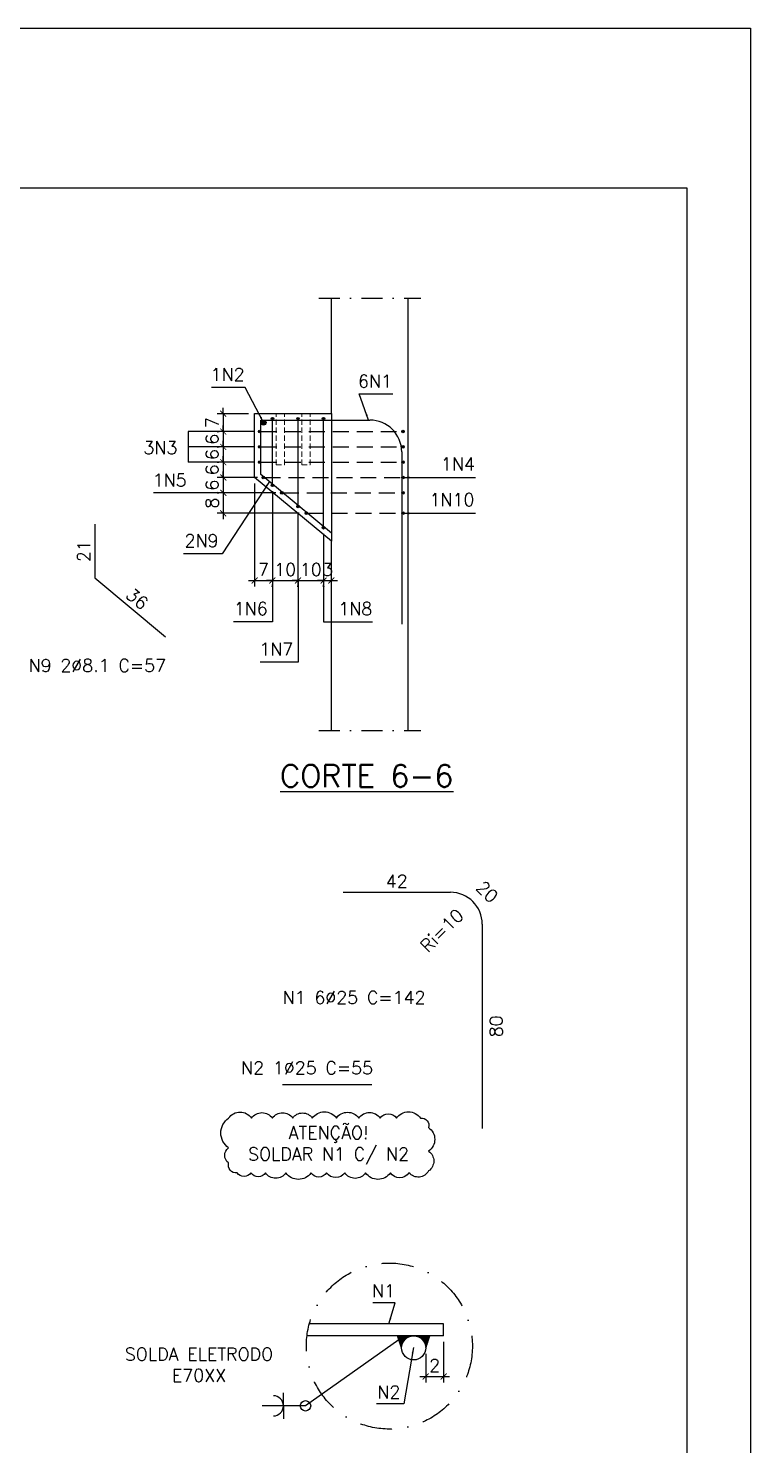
# Model space of a CAD drawing. Header units: centimetres. Extents: x 1658 to 19651, y 8294 to 11444.
# Drawn here: x 16175 to 17023, y 9780 to 11444 of the extents above; entities that cross this region are included whole.
import ezdxf

# ---------------------------------------------------------------- set-up
doc = ezdxf.new("R2010")
doc.units = ezdxf.units.CM
doc.header["$LTSCALE"] = 50
doc.header["$MEASUREMENT"] = 0
doc.header["$PDMODE"] = 67
for name, pattern in [('DASHDOT', [1, 0.5, -0.25, 0, -0.25]), ('DASHDOT2', [0.5, 0.25, -0.125, 0, -0.125]), ('DASHED', [0.75, 0.5, -0.25]), ('HIDDEN', [0.375, 0.25, -0.125])]:
    doc.linetypes.add(name, pattern=pattern)
doc.layers.add('10 TRACEJADO', color=1, linetype='DASHED', lineweight=13)
for name, color, linetype in [('FORMATO-PRECON', 2, 'Continuous'), ('HACHURAS-PRECON', 1, 'Continuous'), ('LINHA CENTRO-PRECON', 1, 'DASHDOT'), ('LINHA-01-PRECON', 1, 'Continuous'), ('LINHA-02-PRECON', 2, 'Continuous'), ('LINHA-03-PRECON', 3, 'Continuous'), ('LINHA-04-PRECON', 4, 'Continuous'), ('TEXTO-20-PRECON', 2, 'Continuous'), ('X1', 2, 'Continuous')]:
    doc.layers.add(name, color=color, linetype=linetype)
doc.styles.add('PRECON-ROMANS', font='romans.shx')
doc.styles.get("Standard").update_dxf_attribs({"font": 'romans.shx'})
doc.dimstyles.new('ESC50-50', dxfattribs={"dimscale": 50, "dimtxt": 0.2, "dimasz": 0.15, "dimexe": 0.15, "dimexo": 0.15, "dimgap": 0.08, "dimtad": 1, "dimdec": 1, "dimzin": 12, "dimdsep": 46, "dimtxsty": 'Standard', "dimblk": 'ARCHTICK', "dimcen": 0.09, "dimdle": 0.15, "dimclrd": 256, "dimclre": 256, "dimclrt": 2, "dimazin": 3, "dimtfac": 1, "dimtdec": 1, "dimtmove": 1, "dimatfit": 2, "dimfxl": 0.15, "dimtolj": 1, "dimtzin": 0, "dimarcsym": 0})
doc.dimstyles.new('ESC75-25', dxfattribs={"dimscale": 0, "dimtxt": 15, "dimasz": 7, "dimexe": 7, "dimexo": 7, "dimgap": 5.5, "dimtad": 1, "dimdec": 1, "dimlfac": 0.333333, "dimdsep": 46, "dimtxsty": 'Standard', "dimblk": 'ARCHTICK', "dimcen": 0.1, "dimdle": 7, "dimclrd": 256, "dimclre": 256, "dimclrt": 2, "dimadec": 0, "dimazin": 0, "dimtfac": 1, "dimtdec": 1, "dimtix": 1, "dimtmove": 2, "dimatfit": 3, "dimfxl": 1, "dimarcsym": 0})
doc.dimstyles.new('ESC75-75', dxfattribs={"dimscale": 0, "dimtxt": 15, "dimasz": 7, "dimexe": 7, "dimexo": 7, "dimgap": 5.5, "dimtad": 1, "dimdec": 1, "dimdsep": 46, "dimtxsty": 'Standard', "dimblk": 'ARCHTICK', "dimcen": 0.1, "dimdle": 7, "dimclrd": 256, "dimclre": 256, "dimclrt": 2, "dimadec": 0, "dimazin": 0, "dimtfac": 1, "dimtdec": 1, "dimtix": 1, "dimtmove": 2, "dimatfit": 3, "dimfxl": 1, "dimarcsym": 0})

# ---------------------------------------------------------------- blocks, each defined once
blk = doc.blocks.new('A$C2E607E54')
at = {"layer": 'FORMATO-PRECON'}
blk.add_lwpolyline([(0, 4200), (2970, 4200), (2970, 0), (0, 0)], close=True, dxfattribs=at)
at = {"layer": 'FORMATO-PRECON', "color": 6}
blk.add_lwpolyline([(100, 3950), (2870, 3950), (2870, 100), (100, 100)], close=True, dxfattribs=at)
blk = doc.blocks.new('*D401')
at = {"layer": 'Defpoints', "color": 0, "linetype": 'Continuous', "transparency": 16777216}
for p in [(16253.1, 10861.3), (16253.1, 10798.2), (16253.1, 10798.2)]:
    blk.add_point(p, dxfattribs=at)
at = {"layer": 'LINHA-01-PRECON', "color": 2, "linetype": 'Continuous', "transparency": 16777216, "insert": (16240.1, 10829.7), "char_height": 15, "attachment_point": 5, "rotation": 90}
blk.add_mtext('21', dxfattribs=at)
blk = doc.blocks.new('_ArchTick')
at = {"color": 0, "linetype": 'ByBlock', "const_width": 0.15}
blk.add_lwpolyline([(-0.5, -0.5), (0.5, 0.5)], dxfattribs=at)
blk = doc.blocks.new('*D402')
at = {"layer": 'Defpoints', "color": 0, "linetype": 'Continuous', "transparency": 16777216}
for p in [(16253.1, 10798.2), (16336.1, 10729.1), (16336.1, 10729.1)]:
    blk.add_point(p, dxfattribs=at)
at = {"layer": 'LINHA-01-PRECON', "color": 2, "linetype": 'Continuous', "transparency": 16777216, "insert": (16302.9, 10773.6), "char_height": 15, "attachment_point": 5, "rotation": 320.2182}
blk.add_mtext('36', dxfattribs=at)
blk = doc.blocks.new('*D403')
at = {"layer": 'Defpoints', "color": 0, "transparency": 16777216}
for p in [(16662.7, 9907.7), (16641.7, 9893.6), (16662.7, 9860)]:
    blk.add_point(p, dxfattribs=at)
at = {"layer": 'LINHA-01-PRECON', "lineweight": -2, "transparency": 16777216}
for p, q in [((16641.7, 9886.6), (16641.7, 9853)), ((16662.7, 9900.7), (16662.7, 9853)), ((16634.7, 9860), (16669.7, 9860))]:
    blk.add_line(p, q, dxfattribs=at)
at = {"layer": 'LINHA-01-PRECON', "lineweight": -2, "transparency": 16777216, "xscale": 7, "yscale": 7, "zscale": 7, "rotation": 180}
blk.add_blockref('_ArchTick', (16641.7, 9860), dxfattribs=at)
at = {"layer": 'LINHA-01-PRECON', "lineweight": -2, "transparency": 16777216, "xscale": 7, "yscale": 7, "zscale": 7}
blk.add_blockref('_ArchTick', (16662.7, 9860), dxfattribs=at)
at = {"layer": 'LINHA-01-PRECON', "color": 2, "transparency": 16777216, "insert": (16652.2, 9873), "char_height": 15, "attachment_point": 5}
blk.add_mtext('2', dxfattribs=at)
blk = doc.blocks.new('*D411')
at = {"layer": 'Defpoints', "color": 0, "transparency": 16777216}
for p in [(16440.7, 10991.2), (16403.9, 10970.2), (16446.7, 10970.2)]:
    blk.add_point(p, dxfattribs=at)
at = {"layer": 'LINHA-01-PRECON', "lineweight": -2, "transparency": 16777216}
for p, q in [((16433.7, 10991.2), (16396.9, 10991.2)), ((16403.9, 10991.2), (16403.9, 10998.2)), ((16403.9, 10991.2), (16403.9, 10970.2)), ((16439.7, 10970.2), (16396.9, 10970.2)), ((16403.9, 10970.2), (16403.9, 10963.2))]:
    blk.add_line(p, q, dxfattribs=at)
at = {"layer": 'LINHA-01-PRECON', "lineweight": -2, "transparency": 16777216, "xscale": 7, "yscale": 7, "zscale": 7}
for p, rotation in [((16403.9, 10991.2), 270), ((16403.9, 10970.2), 90)]:
    blk.add_blockref('_ArchTick', p, dxfattribs=dict(at, rotation=rotation))
at = {"layer": 'LINHA-01-PRECON', "color": 2, "transparency": 16777216, "insert": (16390.9, 10980.7), "char_height": 15, "attachment_point": 5, "rotation": 90}
blk.add_mtext('7', dxfattribs=at)
blk = doc.blocks.new('*D412')
at = {"layer": 'Defpoints', "color": 0, "transparency": 16777216}
for p in [(16446.7, 10970.2), (16403.9, 10952.2), (16446.7, 10952.2)]:
    blk.add_point(p, dxfattribs=at)
at = {"layer": 'LINHA-01-PRECON', "lineweight": -2, "transparency": 16777216}
for p, q in [((16439.7, 10970.2), (16396.9, 10970.2)), ((16403.9, 10970.2), (16403.9, 10977.2)), ((16403.9, 10970.2), (16403.9, 10952.2)), ((16439.7, 10952.2), (16396.9, 10952.2)), ((16403.9, 10952.2), (16403.9, 10945.2))]:
    blk.add_line(p, q, dxfattribs=at)
at = {"layer": 'LINHA-01-PRECON', "lineweight": -2, "transparency": 16777216, "xscale": 7, "yscale": 7, "zscale": 7}
for p, rotation in [((16403.9, 10970.2), 270), ((16403.9, 10952.2), 90)]:
    blk.add_blockref('_ArchTick', p, dxfattribs=dict(at, rotation=rotation))
at = {"layer": 'LINHA-01-PRECON', "color": 2, "transparency": 16777216, "insert": (16390.9, 10961.2), "char_height": 15, "attachment_point": 5, "rotation": 90}
blk.add_mtext('6', dxfattribs=at)
blk = doc.blocks.new('*D413')
at = {"layer": 'Defpoints', "color": 0, "transparency": 16777216}
for p in [(16446.7, 10952.2), (16403.9, 10934.2), (16446.7, 10934.2)]:
    blk.add_point(p, dxfattribs=at)
at = {"layer": 'LINHA-01-PRECON', "lineweight": -2, "transparency": 16777216}
for p, q in [((16439.7, 10952.2), (16396.9, 10952.2)), ((16403.9, 10952.2), (16403.9, 10959.2)), ((16403.9, 10952.2), (16403.9, 10934.2)), ((16439.7, 10934.2), (16396.9, 10934.2)), ((16403.9, 10934.2), (16403.9, 10927.2))]:
    blk.add_line(p, q, dxfattribs=at)
at = {"layer": 'LINHA-01-PRECON', "lineweight": -2, "transparency": 16777216, "xscale": 7, "yscale": 7, "zscale": 7}
for p, rotation in [((16403.9, 10952.2), 270), ((16403.9, 10934.2), 90)]:
    blk.add_blockref('_ArchTick', p, dxfattribs=dict(at, rotation=rotation))
at = {"layer": 'LINHA-01-PRECON', "color": 2, "transparency": 16777216, "insert": (16390.9, 10943.2), "char_height": 15, "attachment_point": 5, "rotation": 90}
blk.add_mtext('6', dxfattribs=at)
blk = doc.blocks.new('*D414')
at = {"layer": 'Defpoints', "color": 0, "transparency": 16777216}
for p in [(16446.7, 10934.2), (16403.9, 10916.2), (16451, 10916.2)]:
    blk.add_point(p, dxfattribs=at)
at = {"layer": 'LINHA-01-PRECON', "lineweight": -2, "transparency": 16777216}
for p, q in [((16439.7, 10934.2), (16396.9, 10934.2)), ((16403.9, 10934.2), (16403.9, 10941.2)), ((16403.9, 10934.2), (16403.9, 10916.2)), ((16444, 10916.2), (16396.9, 10916.2)), ((16403.9, 10916.2), (16403.9, 10909.2))]:
    blk.add_line(p, q, dxfattribs=at)
at = {"layer": 'LINHA-01-PRECON', "lineweight": -2, "transparency": 16777216, "xscale": 7, "yscale": 7, "zscale": 7}
for p, rotation in [((16403.9, 10934.2), 270), ((16403.9, 10916.2), 90)]:
    blk.add_blockref('_ArchTick', p, dxfattribs=dict(at, rotation=rotation))
at = {"layer": 'LINHA-01-PRECON', "color": 2, "transparency": 16777216, "insert": (16390.9, 10925.2), "char_height": 15, "attachment_point": 5, "rotation": 90}
blk.add_mtext('6', dxfattribs=at)
blk = doc.blocks.new('*D415')
at = {"layer": 'Defpoints', "color": 0, "transparency": 16777216}
for p in [(16451, 10916.2), (16403.9, 10898.2), (16472.6, 10898.2)]:
    blk.add_point(p, dxfattribs=at)
at = {"layer": 'LINHA-01-PRECON', "lineweight": -2, "transparency": 16777216}
for p, q in [((16444, 10916.2), (16396.9, 10916.2)), ((16403.9, 10916.2), (16403.9, 10923.2)), ((16403.9, 10916.2), (16403.9, 10898.2)), ((16465.6, 10898.2), (16396.9, 10898.2)), ((16403.9, 10898.2), (16403.9, 10891.2))]:
    blk.add_line(p, q, dxfattribs=at)
at = {"layer": 'LINHA-01-PRECON', "lineweight": -2, "transparency": 16777216, "xscale": 7, "yscale": 7, "zscale": 7}
for p, rotation in [((16403.9, 10916.2), 270), ((16403.9, 10898.2), 90)]:
    blk.add_blockref('_ArchTick', p, dxfattribs=dict(at, rotation=rotation))
at = {"layer": 'LINHA-01-PRECON', "color": 2, "transparency": 16777216, "insert": (16390.9, 10907.2), "char_height": 15, "attachment_point": 5, "rotation": 90}
blk.add_mtext('6', dxfattribs=at)
blk = doc.blocks.new('*D416')
at = {"layer": 'Defpoints', "color": 0, "transparency": 16777216}
for p in [(16440.7, 10916.2), (16461.7, 10907), (16461.7, 10795.2)]:
    blk.add_point(p, dxfattribs=at)
at = {"layer": 'LINHA-01-PRECON', "lineweight": -2, "transparency": 16777216}
for p, q in [((16440.7, 10909.2), (16440.7, 10788.2)), ((16461.7, 10900), (16461.7, 10788.2)), ((16433.7, 10795.2), (16468.7, 10795.2))]:
    blk.add_line(p, q, dxfattribs=at)
at = {"layer": 'LINHA-01-PRECON', "lineweight": -2, "transparency": 16777216, "xscale": 7, "yscale": 7, "zscale": 7, "rotation": 180}
blk.add_blockref('_ArchTick', (16440.7, 10795.2), dxfattribs=at)
at = {"layer": 'LINHA-01-PRECON', "lineweight": -2, "transparency": 16777216, "xscale": 7, "yscale": 7, "zscale": 7}
blk.add_blockref('_ArchTick', (16461.7, 10795.2), dxfattribs=at)
at = {"layer": 'LINHA-01-PRECON', "color": 2, "transparency": 16777216, "insert": (16451.2, 10808.2), "char_height": 15, "attachment_point": 5}
blk.add_mtext('7', dxfattribs=at)
blk = doc.blocks.new('*D417')
at = {"layer": 'Defpoints', "color": 0, "transparency": 16777216}
for p in [(16461.7, 10907), (16491.7, 10882.1), (16491.7, 10795.2)]:
    blk.add_point(p, dxfattribs=at)
at = {"layer": 'LINHA-01-PRECON', "lineweight": -2, "transparency": 16777216}
for p, q in [((16461.7, 10900), (16461.7, 10788.2)), ((16491.7, 10875.1), (16491.7, 10788.2)), ((16461.7, 10795.2), (16454.7, 10795.2)), ((16461.7, 10795.2), (16491.7, 10795.2)), ((16491.7, 10795.2), (16498.7, 10795.2))]:
    blk.add_line(p, q, dxfattribs=at)
at = {"layer": 'LINHA-01-PRECON', "lineweight": -2, "transparency": 16777216, "xscale": 7, "yscale": 7, "zscale": 7}
blk.add_blockref('_ArchTick', (16461.7, 10795.2), dxfattribs=at)
at = {"layer": 'LINHA-01-PRECON', "lineweight": -2, "transparency": 16777216, "xscale": 7, "yscale": 7, "zscale": 7, "rotation": 180}
blk.add_blockref('_ArchTick', (16491.7, 10795.2), dxfattribs=at)
at = {"layer": 'LINHA-01-PRECON', "color": 2, "transparency": 16777216, "insert": (16476.7, 10808.2), "char_height": 15, "attachment_point": 5}
blk.add_mtext('10', dxfattribs=at)
blk = doc.blocks.new('*D418')
at = {"layer": 'Defpoints', "color": 0, "transparency": 16777216}
for p in [(16491.7, 10882.1), (16521.7, 10857.2), (16521.7, 10795.2)]:
    blk.add_point(p, dxfattribs=at)
at = {"layer": 'LINHA-01-PRECON', "lineweight": -2, "transparency": 16777216}
for p, q in [((16491.7, 10875.1), (16491.7, 10788.2)), ((16521.7, 10850.2), (16521.7, 10788.2)), ((16491.7, 10795.2), (16484.7, 10795.2)), ((16491.7, 10795.2), (16521.7, 10795.2)), ((16521.7, 10795.2), (16528.7, 10795.2))]:
    blk.add_line(p, q, dxfattribs=at)
at = {"layer": 'LINHA-01-PRECON', "lineweight": -2, "transparency": 16777216, "xscale": 7, "yscale": 7, "zscale": 7}
blk.add_blockref('_ArchTick', (16491.7, 10795.2), dxfattribs=at)
at = {"layer": 'LINHA-01-PRECON', "lineweight": -2, "transparency": 16777216, "xscale": 7, "yscale": 7, "zscale": 7, "rotation": 180}
blk.add_blockref('_ArchTick', (16521.7, 10795.2), dxfattribs=at)
at = {"layer": 'LINHA-01-PRECON', "color": 2, "transparency": 16777216, "insert": (16506.7, 10808.2), "char_height": 15, "attachment_point": 5}
blk.add_mtext('10', dxfattribs=at)
blk = doc.blocks.new('*D419')
at = {"layer": 'Defpoints', "color": 0, "transparency": 16777216}
for p in [(16521.7, 10857.2), (16531, 10795.2), (16531, 10795.2)]:
    blk.add_point(p, dxfattribs=at)
at = {"layer": 'LINHA-01-PRECON', "lineweight": -2, "transparency": 16777216}
for p, q in [((16521.7, 10850.2), (16521.7, 10788.2)), ((16521.7, 10795.2), (16514.7, 10795.2)), ((16521.7, 10795.2), (16531, 10795.2)), ((16531, 10795.2), (16538, 10795.2))]:
    blk.add_line(p, q, dxfattribs=at)
at = {"layer": 'LINHA-01-PRECON', "lineweight": -2, "transparency": 16777216, "xscale": 7, "yscale": 7, "zscale": 7}
blk.add_blockref('_ArchTick', (16521.7, 10795.2), dxfattribs=at)
at = {"layer": 'LINHA-01-PRECON', "lineweight": -2, "transparency": 16777216, "xscale": 7, "yscale": 7, "zscale": 7, "rotation": 180}
blk.add_blockref('_ArchTick', (16531, 10795.2), dxfattribs=at)
at = {"layer": 'LINHA-01-PRECON', "color": 2, "transparency": 16777216, "insert": (16526.4, 10808.2), "char_height": 15, "attachment_point": 5}
blk.add_mtext('3', dxfattribs=at)
blk = doc.blocks.new('*D396')
at = {"layer": 'Defpoints', "color": 0, "transparency": 16777216}
for p in [(16472.6, 10898.2), (16403.9, 10874.2), (16500, 10874.2)]:
    blk.add_point(p, dxfattribs=at)
at = {"layer": 'LINHA-01-PRECON', "lineweight": -2, "transparency": 16777216}
for p, q in [((16403.9, 10905.2), (16403.9, 10867.2)), ((16465.6, 10898.2), (16396.9, 10898.2)), ((16493, 10874.2), (16396.9, 10874.2))]:
    blk.add_line(p, q, dxfattribs=at)
at = {"layer": 'LINHA-01-PRECON', "lineweight": -2, "transparency": 16777216, "xscale": 7, "yscale": 7, "zscale": 7}
for p, rotation in [((16403.9, 10898.2), 90), ((16403.9, 10874.2), 270)]:
    blk.add_blockref('_ArchTick', p, dxfattribs=dict(at, rotation=rotation))
at = {"layer": 'LINHA-01-PRECON', "color": 2, "transparency": 16777216, "insert": (16390.9, 10886.2), "char_height": 15, "attachment_point": 5, "rotation": 90}
blk.add_mtext('8', dxfattribs=at)
blk = doc.blocks.new('*D448')
at = {"layer": 'Defpoints', "color": 0, "linetype": 'Continuous', "transparency": 16777216}
for p in [(16544.7, 10428.9), (16670.7, 10428.9), (16670.7, 10428.9)]:
    blk.add_point(p, dxfattribs=at)
at = {"layer": 'LINHA-01-PRECON', "color": 2, "linetype": 'Continuous', "transparency": 16777216, "insert": (16607.7, 10441.9), "char_height": 15, "attachment_point": 5}
blk.add_mtext('42', dxfattribs=at)
blk = doc.blocks.new('*D449')
at = {"layer": 'Defpoints', "color": 0, "linetype": 'Continuous', "transparency": 16777216}
for p in [(16708.2, 10391.4), (16708.2, 10151.4), (16708.2, 10151.4)]:
    blk.add_point(p, dxfattribs=at)
at = {"layer": 'LINHA-01-PRECON', "color": 2, "linetype": 'Continuous', "transparency": 16777216, "insert": (16724.5, 10271.4), "char_height": 15, "attachment_point": 5, "rotation": 90}
blk.add_mtext('80', dxfattribs=at)

msp = doc.modelspace()

# ---------------------------------------------------------------- hatches: boundary and pattern name
at = {"layer": 'LINHA-01-PRECON', "linetype": 'Continuous'}
h = msp.add_hatch(color=256, dxfattribs=at)
h.dxf.hatch_style = 1
edge = h.paths.add_edge_path()
edge.add_arc((16451.22, 10980.74), 3, 0, 360)
h = msp.add_hatch(color=256, dxfattribs=at)
h.dxf.hatch_style = 1
edge = h.paths.add_edge_path()
edge.add_arc((16461.72, 10985.24), 1.5, 0, 360)
h = msp.add_hatch(color=256, dxfattribs=at)
h.dxf.hatch_style = 1
edge = h.paths.add_edge_path()
edge.add_arc((16491.72, 10985.24), 1.5, 0, 360)
h = msp.add_hatch(color=256, dxfattribs=at)
h.dxf.hatch_style = 1
edge = h.paths.add_edge_path()
edge.add_arc((16521.72, 10985.24), 1.5, 0, 360)
h = msp.add_hatch(color=256, dxfattribs=at)
h.dxf.hatch_style = 1
edge = h.paths.add_edge_path()
edge.add_arc((16446.72, 10970.24), 1.5, 0, 360)
h = msp.add_hatch(color=256, dxfattribs=at)
h.dxf.hatch_style = 1
edge = h.paths.add_edge_path()
edge.add_arc((16615.02, 10970.24), 1.5, 0, 360)
h = msp.add_hatch(color=256, dxfattribs=at)
h.dxf.hatch_style = 1
edge = h.paths.add_edge_path()
edge.add_arc((16446.72, 10952.24), 1.5, 0, 360)
h = msp.add_hatch(color=256, dxfattribs=at)
h.dxf.hatch_style = 1
edge = h.paths.add_edge_path()
edge.add_arc((16615.02, 10952.24), 1.5, 0, 360)
h = msp.add_hatch(color=256, dxfattribs=at)
h.dxf.hatch_style = 1
edge = h.paths.add_edge_path()
edge.add_arc((16446.72, 10934.24), 1.5, 0, 360)
h = msp.add_hatch(color=256, dxfattribs=at)
h.dxf.hatch_style = 1
edge = h.paths.add_edge_path()
edge.add_arc((16615.02, 10934.24), 1.5, 0, 360)
h = msp.add_hatch(color=256, dxfattribs=at)
h.dxf.hatch_style = 1
edge = h.paths.add_edge_path()
edge.add_arc((16450.96, 10916.24), 1.5, 0, 360)
h = msp.add_hatch(color=256, dxfattribs=at)
h.dxf.hatch_style = 1
edge = h.paths.add_edge_path()
edge.add_arc((16615.02, 10916.24), 1.5, 0, 360)
h = msp.add_hatch(color=256, dxfattribs=at)
h.dxf.hatch_style = 1
edge = h.paths.add_edge_path()
edge.add_arc((16461.72, 10907.04), 1.5, 0, 360)
h = msp.add_hatch(color=256, dxfattribs=at)
h.dxf.hatch_style = 1
edge = h.paths.add_edge_path()
edge.add_arc((16472.63, 10898.24), 1.5, 0, 360)
h = msp.add_hatch(color=256, dxfattribs=at)
h.dxf.hatch_style = 1
edge = h.paths.add_edge_path()
edge.add_arc((16615.02, 10898.24), 1.5, 0, 360)
h = msp.add_hatch(color=256, dxfattribs=at)
h.dxf.hatch_style = 1
edge = h.paths.add_edge_path()
edge.add_arc((16491.72, 10882.13), 1.5, 0, 360)
h = msp.add_hatch(color=256, dxfattribs=at)
h.dxf.hatch_style = 1
edge = h.paths.add_edge_path()
edge.add_arc((16501.52, 10874.24), 1.5, 0, 360)
h = msp.add_hatch(color=256, dxfattribs=at)
h.dxf.hatch_style = 1
edge = h.paths.add_edge_path()
edge.add_arc((16615.02, 10874.24), 1.5, 0, 360)
h = msp.add_hatch(color=256, dxfattribs=at)
h.dxf.hatch_style = 1
edge = h.paths.add_edge_path()
edge.add_arc((16521.72, 10857.21), 1.5, 0, 360)
at = {"layer": 'LINHA-01-PRECON'}
h = msp.add_hatch(dxfattribs=at)
h.set_pattern_fill('ANSI31', color=256, scale=8.4375, style=0)
h.set_pattern_definition([(45, (11605.9998, 9405.5817), (-0.74577668, 0.74577668), [])])
h.paths.add_polyline_path([(16608.54, 9907.74), (16613.45, 9893.61, -0.4142136), (16627.58, 9907.74)])
h.paths.add_polyline_path([(16627.58, 9907.74, -0.4142136), (16641.72, 9893.61), (16646.63, 9907.74)])

# ---------------------------------------------------------------- linework, layer by layer
at = {"layer": '10 TRACEJADO', "linetype": 'HIDDEN', "ltscale": 0.5, "extrusion": (0, 1, 0)}
for p, q in [((16466.22, 10931.24), (16466.22, 10991.24)), ((16475.82, 10931.24), (16475.82, 10991.24)), ((16496.22, 10931.24), (16496.22, 10991.24)), ((16505.82, 10931.24), (16505.82, 10991.24)), ((16466.22, 10931.24), (16475.82, 10931.24)), ((16496.22, 10931.24), (16505.82, 10931.24))]:
    msp.add_line(p, q, dxfattribs=at)
at = {"layer": 'LINHA CENTRO-PRECON', "extrusion": (0, 1, 0)}
for p, q in [((16516.02, 11126.87), (16636.02, 11126.87)), ((16516.02, 10618.85), (16636.02, 10618.85))]:
    msp.add_line(p, q, dxfattribs=at)
at = {"layer": 'LINHA-01-PRECON', "linetype": 'Continuous'}
msp.add_lwpolyline([(16410.23, 10163.64, -0.5205671), (16437.18, 10163.64, -0.5205671), (16461.62, 10163.64, -0.5205671), (16485.49, 10163.64, -0.5205671), (16508.53, 10163.64, -0.5205671), (16536.89, 10163.64, -0.5205671), (16563.09, 10163.64, -0.5205671), (16588.23, 10163.64, -0.5205671), (16607.35, 10163.64, -0.5205671), (16635.63, 10163.64, -0.5205671), (16645.13, 10152.45, -0.5205671), (16645.13, 10124.79, -0.5205671), (16645.13, 10101.54, -0.5205671), (16622.08, 10099.17, -0.5205671), (16600.19, 10099.17, -0.5205671), (16571.12, 10099.17, -0.5205671), (16546.62, 10099.17, -0.5205671), (16525.35, 10099.17, -0.5205671), (16506.85, 10099.17, -0.5205671), (16477.52, 10099.17, -0.5205671), (16453.5, 10099.17, -0.5205671), (16436.5, 10099.17, -0.5205671), (16420.12, 10099.17, -0.5205671), (16410.23, 10110.9, -0.5205671), (16410.23, 10128.65, -0.5205671)], format="xyb", close=True, dxfattribs=at)
at = {"layer": 'LINHA-01-PRECON', "color": 1}
msp.add_lwpolyline([(16610.13, 9903.16), (16500.51, 9825.52), (16449.69, 9825.52)], dxfattribs=at)
at = {"layer": 'LINHA-01-PRECON', "linetype": 'Continuous'}
for centre, radius in [((16451.22, 10980.74), 3), ((16461.72, 10985.24), 1.5), ((16491.72, 10985.24), 1.5), ((16521.72, 10985.24), 1.5), ((16446.72, 10970.24), 1.5), ((16615.02, 10970.24), 1.5), ((16446.72, 10952.24), 1.5), ((16615.02, 10952.24), 1.5), ((16446.72, 10934.24), 1.5), ((16615.02, 10934.24), 1.5), ((16450.96, 10916.24), 1.5), ((16615.02, 10916.24), 1.5), ((16461.72, 10907.04), 1.5), ((16472.63, 10898.24), 1.5), ((16615.02, 10898.24), 1.5), ((16491.72, 10882.13), 1.5), ((16501.52, 10874.24), 1.5), ((16615.02, 10874.24), 1.5), ((16521.72, 10857.21), 1.5)]:
    msp.add_circle(centre, radius, dxfattribs=at)
at = {"layer": 'LINHA-01-PRECON', "color": 1, "linetype": 'DASHDOT2', "ltscale": 3}
msp.add_circle((16599.03, 9895.79), 97.5, dxfattribs=at)
at = {"layer": 'LINHA-02-PRECON', "extrusion": (0, 1, 0)}
for p, q in [((16531.02, 10991.24), (16531.02, 11126.87)), ((16621.02, 10618.85), (16621.02, 11126.87)), ((16440.72, 10991.24), (16531.02, 10991.24)), ((16440.72, 10916.24), (16440.72, 10991.24)), ((16531.02, 10991.24), (16531.02, 10841.24)), ((16531.02, 10841.24), (16440.72, 10916.24)), ((16531.02, 10618.85), (16531.02, 10841.4))]:
    msp.add_line(p, q, dxfattribs=at)
at = {"layer": 'LINHA-02-PRECON'}
for q in [(16474.58, 9840.91), (16474.58, 9810.13)]:
    msp.add_line((16474.58, 9825.52), q, dxfattribs=at)
msp.add_circle((16500.51, 9825.52), 6.11, dxfattribs=at)
msp.add_arc((16462.74, 9825.52), 11.84, 270.31864, 89.68136, dxfattribs=at)
at = {"layer": 'LINHA-03-PRECON'}
for p, q in [((16662.75, 9921.87), (16505.09, 9921.87)), ((16662.75, 9907.74), (16662.75, 9921.87)), ((16662.75, 9907.74), (16502.27, 9907.74)), ((16613.45, 9893.61), (16608.54, 9907.74)), ((16636.11, 9907.74), (16636.11, 9907.74)), ((16641.72, 9893.61), (16646.63, 9907.74))]:
    msp.add_line(p, q, dxfattribs=at)
msp.add_circle((16627.58, 9893.61), 14.13, dxfattribs=at)
at = {"layer": 'LINHA-04-PRECON', "extrusion": (0, 1, 0)}
for p, q in [((16448.22, 10983.74), (16576.02, 10983.74)), ((16461.72, 10908.54), (16461.72, 10983.74)), ((16491.72, 10883.63), (16491.72, 10983.74)), ((16521.72, 10858.71), (16521.72, 10983.74)), ((16544.66, 10428.93), (16670.66, 10428.93))]:
    msp.add_line(p, q, dxfattribs=at)
at = {"layer": 'LINHA-04-PRECON', "linetype": 'HIDDEN', "ltscale": 1.5, "extrusion": (0, 1, 0)}
for p, q in [((16448.22, 10970.24), (16613.52, 10970.24)), ((16448.22, 10952.24), (16613.52, 10952.24)), ((16448.22, 10934.24), (16613.52, 10934.24)), ((16452.46, 10916.24), (16613.52, 10916.24)), ((16474.13, 10898.24), (16613.52, 10898.24)), ((16503.02, 10874.24), (16613.52, 10874.24))]:
    msp.add_line(p, q, dxfattribs=at)
at = {"layer": 'LINHA-04-PRECON'}
for p, q in [((16613.52, 10946.24), (16613.52, 10743.74)), ((16708.16, 10391.43), (16708.16, 10151.43)), ((16473.4, 10203.13), (16578.4, 10203.13))]:
    msp.add_line(p, q, dxfattribs=at)
for points in [[(16531.02, 10850.99, 0), (16448.22, 10919.76, 0), (16448.22, 10983.74, 0)], [(16253.06, 10861.28, 0), (16253.06, 10798.19, 0), (16336.05, 10729.09, 0)]]:
    msp.add_polyline3d(points, dxfattribs=at)
for centre in [(16576.02, 10946.24), (16670.66, 10391.43)]:
    msp.add_arc(centre, 37.5, 0, 90, dxfattribs=at)

# ---------------------------------------------------------------- block references
at = {"layer": 'HACHURAS-PRECON', "xscale": 0.7499999999999996, "yscale": 0.7499999999999996, "zscale": 0.7499999999999996}
msp.add_blockref('A$C2E607E54', (14795.86, 8293.94), dxfattribs=at)

# ---------------------------------------------------------------- texts
at = {"layer": 'LINHA-01-PRECON', "color": 2, "linetype": 'Continuous', "char_height": 15, "attachment_point": 5}
for s, insert in [('1N2', (16409.04, 11037.29)), ('6N1', (16582.14, 11029.34)), ('3N3', (16330.12, 10951.24)), ('1N4', (16679.53, 10932.13)), ('1N5', (16340.96, 10913.14)), ('1N10', (16672.5, 10890.13)), ('2N9', (16378.41, 10842.04)), ('1N6', (16436.27, 10762.14)), ('1N8', (16559.02, 10762.14)), ('1N7', (16466.27, 10714.65)), ('{\\C4;ATENÇÃO!\\P}SOLDAR N1 C/ N2', (16527.61, 10131.43))]:
    msp.add_mtext(s, dxfattribs=dict(at, insert=insert))
at = {"layer": 'LINHA-01-PRECON', "color": 4, "insert": (16572.52, 10565.71), "char_height": 26.25, "attachment_point": 5}
msp.add_mtext('{\\LCORTE 6-6}', dxfattribs=at)
at = {"layer": 'LINHA-01-PRECON', "color": 2, "char_height": 15, "attachment_point": 5}
for s, insert, rotation in [('20', (16713.9, 10429.47), 315), ('Ri=10', (16660.75, 10384.01), 45)]:
    msp.add_mtext(s, dxfattribs=dict(at, insert=insert, rotation=rotation))
for s, insert in [('N1', (16592.21, 9960.7)), ('N2', (16598.48, 9841.73))]:
    msp.add_mtext(s, dxfattribs=dict(at, insert=insert))
at = {"layer": 'TEXTO-20-PRECON', "insert": (16375.47, 9873.79), "char_height": 15, "attachment_point": 5, "style": 'PRECON-ROMANS'}
msp.add_mtext('\\A1;SOLDA ELETRODO\\PE70XX', dxfattribs=at)
at = {"layer": 'X1', "style": 'PRECON-ROMANS'}
for s, p in [('N9 2%%C8.1 C=57', (16175.34, 10687.89)), ('N1 6%%C25 C=142', (16473.69, 10297.85)), ('N2 1%%C25 C=55', (16424.9, 10215.1))]:
    msp.add_text(s, height=15, dxfattribs=at).set_placement(p)

# ---------------------------------------------------------------- dimensions: what is measured, and where the dimension line sits
at = {"layer": 'LINHA-01-PRECON'}
for base, p1, p2, picture, middle in [((16403.9, 10970.24), (16440.72, 10991.24), (16446.72, 10970.24), '*D411', (16390.9, 10980.74)), ((16403.9, 10952.24), (16446.72, 10970.24), (16446.72, 10952.24), '*D412', (16390.9, 10961.24)), ((16403.9, 10934.24), (16446.72, 10952.24), (16446.72, 10934.24), '*D413', (16390.9, 10943.24)), ((16403.9, 10916.24), (16446.72, 10934.24), (16450.96, 10916.24), '*D414', (16390.9, 10925.24)), ((16403.9, 10898.24), (16450.96, 10916.24), (16472.63, 10898.24), '*D415', (16390.9, 10907.24)), ((16403.9, 10874.24), (16472.63, 10898.24), (16500.02, 10874.24), '*D396', (16390.9, 10886.24))]:
    dim = msp.add_linear_dim(base=base, p1=p1, p2=p2, angle=90, dimstyle='ESC75-25', override={"dimscale": 1}, dxfattribs=at)
    dim.commit()
    dim.dimension.update_dxf_attribs({"geometry": picture, "text_midpoint": middle})
for base, p1, p2, override, picture, middle in [((16461.72, 10795.21), (16440.72, 10916.24), (16461.72, 10907.04), {"dimscale": 1}, '*D416', (16451.22, 10808.21)), ((16491.72, 10795.21), (16461.72, 10907.04), (16491.72, 10882.13), {"dimscale": 1}, '*D417', (16476.72, 10808.21)), ((16521.72, 10795.21), (16491.72, 10882.13), (16521.72, 10857.21), {"dimscale": 1}, '*D418', (16506.72, 10808.21)), ((16531.02, 10795.21), (16521.72, 10857.21), (16531.02, 10795.21), {"dimscale": 1, "dimdec": 0}, '*D419', (16526.37, 10808.21))]:
    dim = msp.add_linear_dim(base=base, p1=p1, p2=p2, dimstyle='ESC75-25', override=override, dxfattribs=at)
    dim.commit()
    dim.dimension.update_dxf_attribs({"geometry": picture, "text_midpoint": middle})
at = {"layer": 'LINHA-01-PRECON', "linetype": 'Continuous'}
for p1, p2, picture, middle in [((16253.06, 10861.28), (16253.06, 10798.19), '*D401', (16240.06, 10829.73)), ((16253.06, 10798.19), (16336.05, 10729.09), '*D402', (16302.88, 10773.63))]:
    dim = msp.add_aligned_dim(p1=p1, p2=p2, distance=0, dimstyle='ESC75-25', override={"dimscale": 1, "dimse1": 1, "dimse2": 1, "dimsd1": 1, "dimsd2": 1}, dxfattribs=at)
    dim.commit()
    dim.dimension.update_dxf_attribs({"geometry": picture, "text_midpoint": middle})
dim = msp.add_linear_dim(base=(16670.66, 10428.93), p1=(16544.66, 10428.93), p2=(16670.66, 10428.93), dimstyle='ESC75-25', override={"dimscale": 1, "dimse1": 1, "dimse2": 1, "dimsd1": 1, "dimsd2": 1}, dxfattribs=at)
dim.commit()
dim.dimension.update_dxf_attribs({"geometry": '*D448', "text_midpoint": (16607.66, 10441.93)})
dim = msp.add_linear_dim(base=(16708.16, 10151.43), p1=(16708.16, 10391.43), p2=(16708.16, 10151.43), angle=90, dimstyle='ESC75-25', override={"dimscale": 1, "dimse1": 1, "dimse2": 1, "dimsd1": 1, "dimsd2": 1}, dxfattribs=at)
dim.commit()
dim.dimension.update_dxf_attribs({"geometry": '*D449', "text_midpoint": (16724.48, 10271.43), "dimtype": 160})
at = {"layer": 'LINHA-01-PRECON'}
dim = msp.add_linear_dim(base=(16662.75, 9860.02), p1=(16641.72, 9893.61), p2=(16662.75, 9907.74), text='2', dimstyle='ESC75-25', override={"dimscale": 1}, dxfattribs=at)
dim.commit()
dim.dimension.update_dxf_attribs({"geometry": '*D403', "text_midpoint": (16652.23, 9873.02)})

# ---------------------------------------------------------------- leaders
at = {"layer": 'LINHA-01-PRECON', "linetype": 'Continuous'}
for points in [[(16451.22, 10980.74), (16429.72, 11021.8), (16390, 11021.8)], [(16574.4, 10983.74), (16563.37, 11014.65), (16603.09, 11014.65)]]:
    msp.add_leader(points, dimstyle='ESC75-75', override={"dimscale": 1, "dimtad": 0}, dxfattribs=at)
at = {"layer": 'LINHA-01-PRECON'}
for points, dimstyle, override in [([(16403.9, 10970.24), (16362.56, 10970.24), (16362.56, 10934.24)], 'ESC50-50', {"dimgap": 0.08, "dimtad": 1}), ([(16403.9, 10952.24), (16362.56, 10952.24)], 'ESC50-50', {"dimgap": 0.08, "dimtad": 1}), ([(16403.9, 10934.24), (16362.56, 10934.24)], 'ESC50-50', {"dimgap": 0.08, "dimtad": 1}), ([(16615.02, 10916.24), (16700.17, 10916.24)], 'ESC50-50', {"dimgap": 0.08, "dimtad": 1}), ([(16403.9, 10898.24), (16321.87, 10898.24)], 'ESC50-50', {"dimgap": 0.08, "dimtad": 1}), ([(16458.21, 10911.46), (16402.66, 10826.55), (16357.15, 10826.55)], 'ESC50-50', {"dimgap": 0.08, "dimtad": 1}), ([(16615.02, 10874.24), (16700.17, 10874.24)], 'ESC50-50', {"dimgap": 0.08, "dimtad": 1}), ([(16461.72, 10795.21), (16461.72, 10746.65), (16416.13, 10746.65)], 'ESC50-50', {"dimgap": 0.08, "dimtad": 1}), ([(16491.72, 10795.21), (16491.72, 10699.15), (16447.13, 10699.15)], 'ESC50-50', {"dimgap": 0.08, "dimtad": 1}), ([(16521.72, 10795.21), (16521.72, 10746.65), (16579.21, 10746.65)], 'ESC50-50', {"dimgap": 0.08, "dimtad": 1}), ([(16598.44, 9921.87), (16605.68, 9946.67), (16579.65, 9946.67)], 'ESC75-25', {"dimscale": 1}), ([(16627.41, 9893.95), (16616.02, 9827.97), (16583.98, 9827.97)], 'ESC75-25', {"dimscale": 1})]:
    msp.add_leader(points, dimstyle=dimstyle, override=override, dxfattribs=at)

doc.saveas('drawing.dxf')
